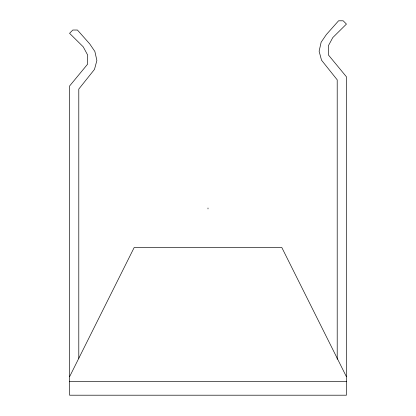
<?xml version="1.0" encoding="UTF-8"?>
<svg xmlns="http://www.w3.org/2000/svg" width="416" height="416" viewBox="0 0 416 416"><rect width="100%" height="100%" fill="white"/><g stroke="black" fill="none" stroke-linecap="round" stroke-linejoin="round"><path stroke-width="0.62" d="M69.566 376.74L134.17 247.541L281.83 247.541L346.434 376.74M69.566 381.358L346.434 381.358M337.204 359.263L337.204 79.83L321.506 60.159L319.119 51.246L321.131 42.234L326.321 34.606L338.572 20.8L343.184 20.8L346.434 24.081L332.784 37.591L328.396 45.708L328.396 54.938L346.434 76.804L346.434 395.2L69.566 395.2L69.566 86.034L87.604 64.168L87.604 54.938L83.216 46.821L69.566 33.306L72.816 30.03L77.428 30.03L89.679 43.836L94.869 51.464L96.881 60.471L94.494 69.389L78.796 89.06L78.796 358.285M208 208L208 208.92"/></g></svg>
